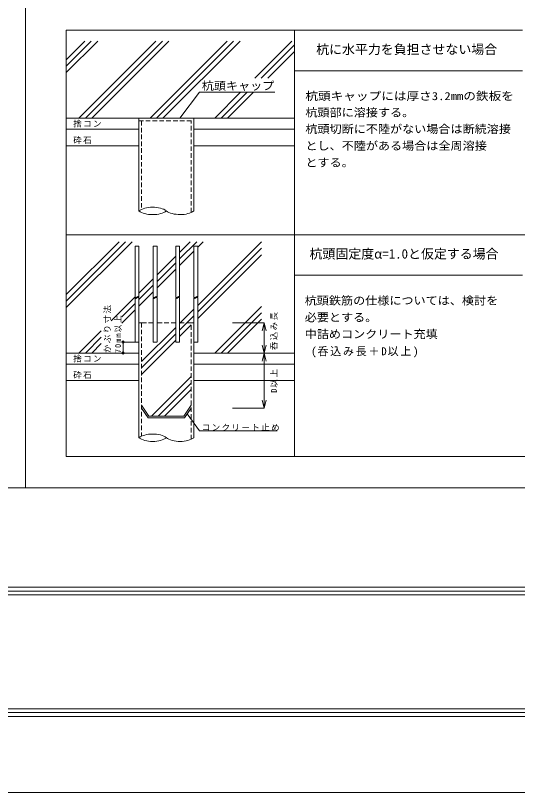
# Model space of a CAD drawing. Units: millimetres, scale not verified. Extents: x -297 to 297, y -210 to 210.
# Drawn here: x -1.3 to 64.6, y -210 to -107.8 of the extents above; entities that cross this region are included whole.
import ezdxf
from ezdxf.enums import TextEntityAlignment as Align

# ---------------------------------------------------------------- set-up
doc = ezdxf.new("R2010")
doc.units = ezdxf.units.MM
doc.header["$LTSCALE"] = 0.5
doc.header["$PDMODE"] = 32
doc.header["$PDSIZE"] = 0.3
doc.linetypes.add('DASHED1', pattern=[1.8, 1.2, -0.6])
for name, color, linetype, lineweight in [('0-2_DEFPOINTS', 1, 'Continuous', 18), ('0-7_WAKU', 7, 'Continuous', 18), ('8-8', 7, 'Continuous', 18), ('8-E', 7, 'Continuous', 9)]:
    doc.layers.add(name, color=color, linetype=linetype, lineweight=lineweight)
doc.styles.add('ＭＳ ゴシック', font='')
doc.styles.get('ＭＳ ゴシック').set_extended_font_data('MS Gothic')

msp = doc.modelspace()

# ---------------------------------------------------------------- linework, layer by layer
at = {"layer": '0-2_DEFPOINTS'}
msp.add_lwpolyline([(-297, -210), (-297, 210), (297, 210), (297, -210)], close=True, dxfattribs=at)
at = {"layer": '0-7_WAKU'}
for p, q in [((-285, -183), (285, -183)), ((-285, -183.5), (285, -183.5)), ((-285, -184), (285, -184)), ((-285, -199), (285, -199)), ((-285, -199.5), (285, -199.5)), ((-285, -200), (285, -200))]:
    msp.add_line(p, q, dxfattribs=at)
at = {"layer": '8-8', "color": 3}
for p, q in [((0, -169.9136), (0, 172.6636)), ((130.625, -169.9136), (-261.25, -169.9136))]:
    msp.add_line(p, q, dxfattribs=at)
at = {"layer": '8-E'}
for p, q in [((65.3125, -109.7311), (5.345, -109.7311)), ((5.345, -109.7311), (5.345, -165.828)), ((35.3287, -165.828), (35.3287, -109.7311)), ((5.345, -113.6091), (7.778, -111.1761)), ((5.345, -114.4591), (8.628, -111.1761)), ((5.345, -115.3091), (9.478, -111.1761)), ((6.9971, -121.307), (17.128, -111.1761)), ((7.8471, -121.307), (17.978, -111.1761)), ((8.6971, -121.307), (18.828, -111.1761)), ((16.3471, -121.307), (26.478, -111.1761)), ((17.1971, -121.307), (27.328, -111.1761)), ((18.0471, -121.307), (28.178, -111.1761)), ((30.1171, -116.037), (34.978, -111.1761)), ((30.9671, -116.037), (35.3287, -111.6754)), ((31.8171, -116.037), (35.3371, -112.517)), ((35.3287, -115.057), (65.3125, -115.057)), ((22.8594, -117.8958), (20.2694, -121.307)), ((22.8594, -117.8958), (32.7368, -117.8958)), ((24.8471, -121.307), (28.2584, -117.8958)), ((25.6971, -121.307), (29.1084, -117.8958)), ((26.5471, -121.307), (29.9584, -117.8958)), ((14.8861, -121.307), (5.345, -121.307)), ((14.8861, -121.307), (23.3801, -121.307)), ((14.8861, -121.307), (14.8861, -133.5006)), ((35.3277, -121.307), (22.1111, -121.307)), ((22.1111, -133.5029), (22.1111, -121.307)), ((14.8861, -122.752), (5.345, -122.752)), ((35.3277, -122.752), (22.1111, -122.752)), ((14.8861, -124.9195), (5.345, -124.9195)), ((35.3277, -124.9195), (22.1111, -124.9195)), ((5.345, -144.5069), (12.2876, -137.5643)), ((5.345, -145.3569), (13.1376, -137.5643)), ((5.345, -146.2069), (13.9876, -137.5643)), ((20.2336, -138.9683), (21.6376, -137.5643)), ((20.2336, -139.8183), (22.4876, -137.5643)), ((22.6179, -145.934), (30.9937, -137.5582)), ((22.6179, -138.284), (23.3376, -137.5643)), ((14.3814, -138.1421), (14.8871, -138.1421)), ((14.3814, -144.1343), (14.3814, -138.1421)), ((14.8871, -144.8297), (14.8871, -138.1421)), ((16.7656, -138.1421), (17.2714, -138.1421)), ((16.7656, -144.8297), (16.7656, -138.1421)), ((17.2714, -144.8297), (17.2714, -138.1421)), ((19.7279, -138.1421), (20.2336, -138.1421)), ((19.7279, -144.8297), (19.7279, -138.1421)), ((20.2336, -144.8297), (20.2336, -138.1421)), ((20.2336, -140.6683), (22.1121, -138.7898)), ((22.1121, -138.1421), (22.6179, -138.1421)), ((22.1121, -144.8297), (22.1121, -138.1421)), ((22.6179, -144.8297), (22.6179, -138.1421)), ((22.6179, -146.784), (30.9937, -138.4082)), ((17.2714, -141.9305), (19.7279, -139.474)), ((22.6179, -147.634), (30.9937, -139.2582)), ((17.2714, -142.7805), (19.7279, -140.324)), ((17.2714, -143.6305), (19.7279, -141.174)), ((35.3287, -141.9592), (65.3125, -141.9592)), ((16.7656, -142.4363), (14.8871, -144.3148)), ((14.8871, -145.1648), (16.7656, -143.2863)), ((11.2352, -147.9668), (14.3814, -144.8205)), ((14.3814, -144.8297), (14.3814, -144.1343)), ((14.3814, -145.6516), (14.3814, -144.9562)), ((14.8871, -146.0148), (16.7656, -144.1363)), ((14.8871, -147.8698), (14.8871, -144.9562)), ((16.7656, -145.6516), (16.7656, -144.9562)), ((17.2714, -145.6516), (17.2714, -144.9562)), ((19.7279, -145.6516), (19.7279, -144.9562)), ((20.2336, -145.6516), (20.2336, -144.9562)), ((22.1121, -145.6516), (22.1121, -144.9562)), ((22.6179, -145.6516), (22.6179, -144.9562)), ((12.6333, -147.4186), (14.3814, -145.6705)), ((14.3814, -150.7598), (14.3814, -145.6516)), ((16.7656, -150.7598), (16.7656, -145.6516)), ((17.2714, -150.7598), (17.2714, -145.6516)), ((19.7279, -150.7598), (19.7279, -145.6516)), ((20.2336, -150.7598), (20.2336, -145.6516)), ((22.1121, -147.8698), (22.1121, -145.6516)), ((22.6179, -150.7598), (22.6179, -145.6516)), ((24.8471, -152.2048), (30.9937, -146.0582)), ((12.6333, -148.2686), (14.3814, -146.5205)), ((20.2773, -148.2747), (22.1121, -146.4398)), ((25.6971, -152.2048), (30.9937, -146.9082)), ((14.8871, -147.8698), (14.8871, -163.3374)), ((20.2336, -149.1683), (22.1121, -147.2898)), ((22.1121, -148.8364), (22.1121, -147.8698)), ((26.5471, -152.2048), (30.9937, -147.7582)), ((14.8871, -148.7833), (14.8871, -148.231)), ((14.8871, -148.231), (15.2484, -148.231)), ((15.2484, -153.3035), (19.7279, -148.824)), ((20.2336, -150.0183), (21.7509, -148.501)), ((22.1121, -148.231), (21.7509, -148.231)), ((22.1121, -163.3396), (22.1121, -148.8364)), ((31.351, -148.231), (27.1796, -148.231)), ((31.351, -148.231), (31.0705, -149.2779)), ((31.351, -148.231), (31.6315, -149.2779)), ((31.351, -148.231), (31.351, -152.2048)), ((6.9971, -152.2048), (9.9395, -149.2624)), ((7.8471, -152.2048), (9.9395, -150.1124)), ((15.2484, -154.1535), (19.7279, -149.674)), ((8.6971, -152.2048), (9.9395, -150.9624)), ((12.814, -152.2048), (12.814, -150.7598)), ((14.8871, -150.7598), (12.814, -150.7598)), ((15.2484, -155.0035), (19.7279, -150.524)), ((16.7664, -150.7598), (17.2643, -150.7598)), ((19.7279, -150.7598), (20.2336, -150.7598)), ((22.118, -150.7598), (22.6179, -150.7598)), ((31.351, -152.2048), (31.0705, -151.158)), ((31.351, -152.2048), (31.6315, -151.158)), ((14.8871, -152.2048), (5.345, -152.2048)), ((35.3287, -152.2048), (22.1121, -152.2048)), ((31.351, -152.2048), (27.1796, -152.2048)), ((31.351, -152.2048), (31.0705, -153.2516)), ((31.351, -152.2048), (31.6315, -153.2516)), ((14.8871, -153.6498), (5.345, -153.6498)), ((35.3287, -153.6498), (22.1121, -153.6498)), ((16.5596, -160.4923), (21.7509, -155.301)), ((14.8871, -155.8173), (5.345, -155.8173)), ((17.4096, -160.4923), (21.7509, -156.151)), ((35.3287, -155.8173), (22.1121, -155.8173)), ((18.2596, -160.4923), (21.7509, -157.001)), ((31.351, -159.4298), (31.0705, -158.383)), ((15.2484, -159.0467), (16.2121, -160.4923)), ((21.7509, -159.0467), (20.7872, -160.4923)), ((15.2484, -159.4298), (16.0984, -160.7048)), ((21.7509, -159.4298), (20.9009, -160.7048)), ((21.2286, -160.2132), (22.8594, -162.439)), ((31.351, -159.4298), (27.1796, -159.4298)), ((20.9009, -160.7048), (16.0984, -160.7048)), ((20.7872, -160.4923), (16.2121, -160.4923)), ((14.8871, -161.7002), (14.8871, -161.6728)), ((22.1121, -161.7002), (22.1121, -161.6728)), ((22.8594, -162.439), (33.0828, -162.439))]:
    msp.add_line(p, q, dxfattribs=at)
at = {"layer": '8-E', "linetype": 'DASHED1'}
for p, q in [((14.8861, -121.6682), (22.1111, -121.6682)), ((15.2473, -121.6682), (15.2473, -133.2932)), ((21.7498, -133.7109), (21.7498, -121.6682)), ((15.2484, -148.231), (15.2484, -163.1299)), ((16.7656, -148.231), (15.2484, -148.231)), ((19.7279, -148.231), (17.2714, -148.231)), ((21.7509, -148.231), (20.2336, -148.231)), ((21.7509, -163.5476), (21.7509, -148.231))]:
    msp.add_line(p, q, dxfattribs=at)
at = {"layer": '8-E', "color": 4}
for p, q in [((14.8861, -127.9099), (14.8861, -127.8825)), ((22.1111, -127.9099), (22.1111, -127.8825))]:
    msp.add_line(p, q, dxfattribs=at)
at = {"layer": '8-E', "color": 2}
for p, q in [((5.345, -136.6333), (125.28, -136.6333)), ((5.345, -165.828), (125.28, -165.828))]:
    msp.add_line(p, q, dxfattribs=at)
at = {"layer": '8-E'}
msp.add_lwpolyline([(31.351, -152.2048), (31.351, -159.4298), (31.6315, -158.383)], dxfattribs=at)
for centre, start, end in [((14.5078, -144.6884), 228.18999, 311.81), ((14.5078, -145.0975), 48.18999, 131.81), ((14.5078, -144.8148), 228.18999, 311.81), ((14.7607, -144.9711), 48.18999, 131.81), ((14.7607, -144.6884), 228.18999, 311.81), ((14.7607, -145.0975), 48.18999, 131.81), ((16.8921, -144.6884), 228.18999, 311.81), ((16.8921, -145.0975), 48.18999, 131.81), ((16.8921, -144.8148), 228.18999, 311.81), ((17.145, -144.9711), 48.18999, 131.81), ((17.145, -144.6884), 228.18999, 311.81), ((17.145, -145.0975), 48.18999, 131.81), ((19.8543, -144.6884), 228.18999, 311.81), ((19.8543, -145.0975), 48.18999, 131.81), ((19.8543, -144.8148), 228.18999, 311.81), ((20.1072, -144.9711), 48.18999, 131.81), ((20.1072, -144.6884), 228.18999, 311.81), ((20.1072, -145.0975), 48.18999, 131.81), ((22.2386, -144.6884), 228.18999, 311.81), ((22.2386, -145.0975), 48.18999, 131.81), ((22.2386, -144.8148), 228.18999, 311.81), ((22.4915, -144.9711), 48.18999, 131.81), ((22.4915, -144.6884), 228.18999, 311.81), ((22.4915, -145.0975), 48.18999, 131.81)]:
    msp.add_arc(centre, 0.1897, start, end, dxfattribs=at)
for centre, start_param, end_param in [((16.693, -132.9021), 0.58516366, 2.56211652), ((16.6999, -134.0976), 3.73353815, 5.70292217), ((20.3072, -132.9021), 0.57872356, 2.55395352), ((16.694, -162.7388), 0.58516366, 2.56211652), ((16.7009, -163.9343), 3.73353815, 5.70292217), ((20.3082, -162.7388), 0.57872356, 2.55395352)]:
    msp.add_ellipse(centre, major_axis=(-2.1675, 0), ratio=0.5, start_param=start_param, end_param=end_param, dxfattribs=at)
for p in [(12.814, -150.7598), (12.814, -152.2048)]:
    msp.add_point(p, dxfattribs=at)

# ---------------------------------------------------------------- texts
at = {"layer": '8-E', "style": 'ＭＳ ゴシック'}
for s, p in [('杭に水平力を負担させない場合', (38.1869, -113.2441)), ('杭頭固定度α=1.0と仮定する場合', (37.3156, -140.1462))]:
    msp.add_text(s, height=1.246, dxfattribs=at).set_placement(p, align=Align.BOTTOM_LEFT)
for s, width, p in [('杭頭キャップ', 1.1, (23.1569, -117.8958)), ('杭頭キャップには厚さ3.2mmの鉄板を', 1.15, (36.7737, -119.2455)), ('杭頭部に溶接する。', 1.1, (36.7737, -121.413)), ('杭頭切断に不陸がない場合は断続溶接', 1.1, (36.7737, -123.5805)), ('とし、不陸がある場合は全周溶接', 1.1, (36.7737, -125.7905)), ('とする。', 1.1, (36.7737, -128.0005)), ('杭頭鉄筋の仕様については、検討を', 1.1, (36.6871, -146.1477)), ('必要とする。', 1.1, (36.6871, -148.3577)), ('中詰めコンクリート充填', 1.1, (36.6871, -150.5677))]:
    msp.add_text(s, height=1.059, dxfattribs=dict(at, width=width)).set_placement(p, align=Align.BOTTOM_LEFT)
at = {"layer": '8-E', "attachment_point": 7, "style": 'ＭＳ ゴシック'}
for s, insert, char_height in [('\\T1.17;\u3000捨コン', (4.9537, -122.5193), 0.7945), ('\\T1.17;\u3000砕石', (4.9537, -124.6868), 0.7945), ('\\T1.16;\\~(呑込み長＋D以上)', (36.6871, -152.7777), 1.059), ('\\T1.17;\u3000捨コン', (4.9537, -153.4171), 0.7945), ('\\T1.17;\u3000砕石', (4.9537, -155.5846), 0.7945), ('\\T1.17;コンクリート止め', (23.1569, -162.439), 0.7945)]:
    msp.add_mtext(s, dxfattribs=dict(at, insert=insert, char_height=char_height))
at = {"layer": '8-E', "char_height": 0.7945, "attachment_point": 7, "rotation": 90, "style": 'ＭＳ ゴシック'}
for s, insert in [('\\T1.17;かぶり寸法', (11.2352, -152.2048)), ('\\T1.17;呑込み長', (33.1231, -151.8116)), ('\\T1.27;\\W0.9;70mm以上', (12.6333, -152.2048)), ('\\T1.21;D以上', (33.1231, -157.412))]:
    msp.add_mtext(s, dxfattribs=dict(at, insert=insert))

doc.saveas('drawing.dxf')
